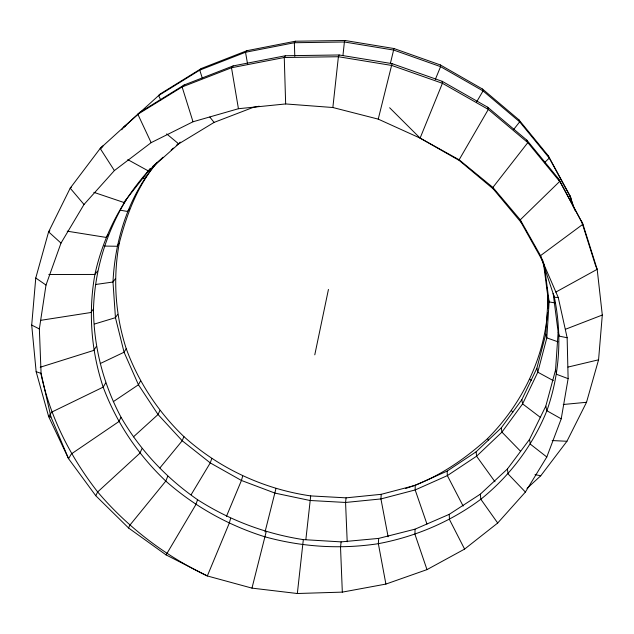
<?xml version="1.0" encoding="UTF-8"?>
<svg xmlns="http://www.w3.org/2000/svg" width="634" height="634" viewBox="0 0 634 634"><rect width="100%" height="100%" fill="white"/><g stroke="black" fill="none" stroke-linecap="round" stroke-linejoin="round"><path stroke-width="0.95" d="M93.832 192.332L123.852 202.468L150.567 168.351L148.324 170.926C121.966 200.32 103.358 235.856 94.894 274.451C88.189 312.126 91.122 350.824 103.176 387.12C116.545 422.854 138.125 454.855 165.799 481.079C194.551 506.511 228.406 525.42 265.036 536.839C301.927 547.007 340.513 549.448 378.355 543.679C415.413 536.713 450.56 521.79 480.834 499.243C509.982 475.793 532.869 445.464 546.865 410.729C559.854 374.036 562.152 335.418 554.378 297.322L553.189 293.534L558.142 332.097L555.543 370.034L545.795 406.164L529.493 439.441L507.39 469.009L480.326 494.163L449.221 514.348L415.016 529.176L414.993 534.43L426.991 569.617L385.9 584.08L342.328 592.124L297.338 593.511L251.975 588.122L207.326 575.957L166.084 554.916L128.575 527.995L95.75 495.701L68.567 458.691L48.66 416.617L36.154 371.706L31.7 325.076L35.766 278.001L48.604 231.862L70.2 188.171L100.188 148.459L140.328 112.036L184.209 84.956L233.177 65.904L285.466 55.744L339.111 54.976L392.042 63.63L442.199 81.318L487.689 107.217L526.854 140.154L558.435 178.661L582.939 224.238L597.18 269.323L602.3 315.035L598.567 359.811L586.521 402.289L566.939 441.272L540.739 475.785L527.005 488.418M543.481 263.15L548.077 298.392L545.803 334.118L536.871 368.227L521.814 399.745L501.312 427.823L476.134 451.788L447.136 471.094L415.199 485.367L415.175 489.947L426.959 524.041M415.016 529.176L378.664 538.401L378.355 543.679L385.9 584.08M415.199 485.367L381.208 494.322L380.939 498.934L388.119 536.776M297.338 593.511L303.329 539.613L341.116 541.88L378.664 538.401M305.873 539.431L310.708 495.907L346.085 497.849L381.208 494.322M303.329 539.613C265.662 533.836 229.627 520.276 197.554 499.695C166.346 478.147 140.098 450.156 121.07 417.315C103.302 383.911 93.689 346.766 93.483 308.909C94.783 270.25 106.195 232.686 126.277 199.662M342.931 55.649L344.397 41.995L345.015 40.489L393.968 48.525L440.376 64.953L482.506 89.053L518.85 119.739L548.228 155.687L569.8 195.415L574.887 210.298M426.991 569.617L464.595 549.099L497.698 523.026L525.388 492.055L546.801 456.995L561.225 418.82L568.119 378.649L567.145 337.74L558.237 297.449L554.378 297.322L540.525 255.645L520.276 219.816L492.887 187.418L459.135 159.792L420.104 138.109L378.236 119.129L332.858 107.518L338.397 56.727L339.111 54.976M310.708 495.907C263.689 489.123 219.174 468.463 183.9 436.596C158.262 412.013 138.402 382.025 126.229 348.637C115.253 314.654 112.789 278.508 119.224 243.361C126.665 214.371 137.578 185.445 157.216 162.415M341.116 541.88L340.521 547.158L342.328 592.124M346.085 497.849L345.562 502.461L347.202 541.737M392.042 63.63L378.236 119.129M393.968 48.525L390.401 63.392M121.07 417.315L118.74 421.673L71.365 453.92L68.567 458.691L50.958 417.029L41.083 373.378L39.356 328.951L46.005 285.054L60.999 243.091L84.013 204.473L114.389 170.578L151.146 142.65L193.013 121.768L238.432 108.715L285.657 103.944L332.858 107.518M547.538 312.404C543.6 360.152 521.132 404.872 487.498 438.649C463.557 460.11 436.454 478.797 405.546 488.497M314.781 354.834L328.444 289.437M266.209 531.68L251.975 588.122M275.956 488.576L265.044 531.894M230.657 518.279L229.215 523.327L207.326 575.957C165.284 555.939 127.806 527.464 97.668 491.936C70.414 456.963 49.872 416.831 40.853 373.236M242.695 476.047L241.435 480.469L226.393 516.488M197.554 499.695L195.858 504.616L166.084 554.916M211.748 458.596L210.258 462.899L191.151 494.679M167.733 476.324L165.799 481.079L129.708 525.38L128.575 527.995M183.9 436.596L182.212 440.749L159.903 467.94M558.237 297.449L541.618 259.155L520.966 222.225L493.228 188.9L459.23 160.473L420.104 138.109L442.421 83.3L442.199 81.318M435.312 79.472L440.567 66.649L440.376 64.953M141.992 448.666L139.845 453.231L97.668 491.936L95.75 495.701M159.911 410.523L158.04 414.517L133.433 436.874M140.479 380.979L138.45 384.775L113.28 401.671M476.649 101.868L483.045 90.939L482.506 89.053M105.648 382.999L103.176 387.12L51.647 412.14L48.66 416.617L50.958 417.029M126.229 348.637L124.074 352.227L100.267 363.536M96.297 346.552L93.729 350.42L40.219 367.244M117.686 314.305L115.451 317.674L94.601 323.99M285.466 55.744L284.262 57.512L285.657 103.944M345.015 40.489L295.373 41.226L294.35 42.732L294.794 56.363M93.483 308.909L90.868 312.514L40.687 320.336M115.261 278.889L112.987 282.019L115.451 317.674L124.074 352.227L138.45 384.775L158.04 414.517L182.212 440.749L210.258 462.899L241.435 480.469L274.934 493.094L309.931 500.48L345.562 502.461L380.939 498.934L415.175 489.947L447.358 475.619L476.578 456.211L501.946 432.126L522.614 403.882L537.798 372.182L546.817 337.859L549.123 301.895L544.495 266.383M101.171 148.324L102.954 145.963L100.188 148.459L114.389 170.578M121.712 129.788L123.503 127.418L160.735 93.634L201.533 68.409L246.951 50.68L295.373 41.226M124.7 126.84L125.889 125.27L123.503 127.418M156.4 163.2C128.615 196.231 115.039 239.303 112.987 282.019L95.488 284.515M97.501 271.122L94.894 274.451L48.786 274.498M119.224 243.361L116.957 246.261L104.111 246.071M513.564 129.605L519.682 121.855L518.85 119.739M108.469 234.311L105.918 237.378L67.228 231.188M129.653 208.808L127.442 211.463L120.626 210.25M179.208 143.3L180.207 142.111M146.43 176.307L144.33 178.74L142.476 178.075M233.177 65.904L231.505 67.751L182.117 86.961L137.855 114.263L151.146 142.65M246.951 50.68L245.524 52.257L199.734 70.128L158.619 95.544L160.743 99.966M49.864 230.602L48.604 231.862L60.999 243.091M544.352 162.795L549.29 158.072L548.228 155.687M184.209 84.956L182.117 86.961L193.013 121.768M201.533 68.409L199.734 70.128L202.42 78.473M71.396 187.046L70.2 188.171L84.013 204.473M137.855 114.263L140.328 112.036M158.619 95.544L160.735 93.634M152.77 166.393L163.065 157.224M171.156 150.028L173.359 148.063M176.3 145.448L178.503 143.482M259.171 106.203L253.346 107.328L214.094 122.402L178.701 143.894L148.324 170.926L127.783 159.625M569.443 199.234L571.02 198.093L549.29 158.072L519.682 121.855L483.045 90.939L440.567 66.649L393.769 50.086L344.397 41.995L294.35 42.732L245.524 52.257L247.537 63.82M555.78 292.108L597.18 269.323L595.667 265.892M565.504 329.252L602.3 315.035M567.969 367.078L598.567 359.811M563.246 404.5L586.521 402.289M552.159 440.551L566.939 441.272M554.972 302.957L549.123 301.895L548.077 298.392M567.145 337.74L559.354 336.163L558.142 332.097M535.017 474.62L540.739 475.785M36.154 371.706L41.083 373.378M557.991 341.829L546.817 337.859L545.803 334.118M568.119 378.649L556.715 374.361L555.543 370.034M31.7 325.076L39.356 328.951M553.3 380.614L537.798 372.182L536.871 368.227M561.225 418.82L546.865 410.729L545.795 406.164M35.766 278.001L46.005 285.054M529.945 379.283L531.522 380.448M540.659 417.608L522.614 403.882L521.814 399.745M546.801 456.995L530.42 444.22L529.493 439.441M166.663 133.893L178.701 143.894M389.648 107.764L420.104 138.109M511.495 410.729L512.851 412.1M520.522 451.218L501.946 432.126L501.312 427.823M525.388 492.055L508.119 473.963L507.39 469.009M209.83 117.052L214.094 122.402M487.498 438.649L488.648 440.218M494.995 481.769L476.578 456.211L476.134 451.788M497.698 523.026L480.834 499.243L480.326 494.163M463.153 506.067L447.358 475.619L447.136 471.094M464.595 549.099L449.474 519.531L449.221 514.348M558.435 178.661L582.939 224.238L540.525 255.645L541.618 259.155M526.854 140.154L527.821 142.618L559.663 181.443L520.276 219.816L520.966 222.225M542.229 259.013L544.376 265.424M569.8 195.415L573.643 207.54M581.529 221.139L595.374 264.957M487.689 107.217L488.315 109.42L527.821 142.618L492.887 187.418L493.228 188.9M238.432 108.715L231.505 67.751L284.262 57.512L338.397 56.727L391.812 65.46L442.421 83.3L488.315 109.42L459.135 159.792L459.23 160.473M547.356 287.994L547.443 290.935M547.507 292.884L547.974 308.528"/></g></svg>
